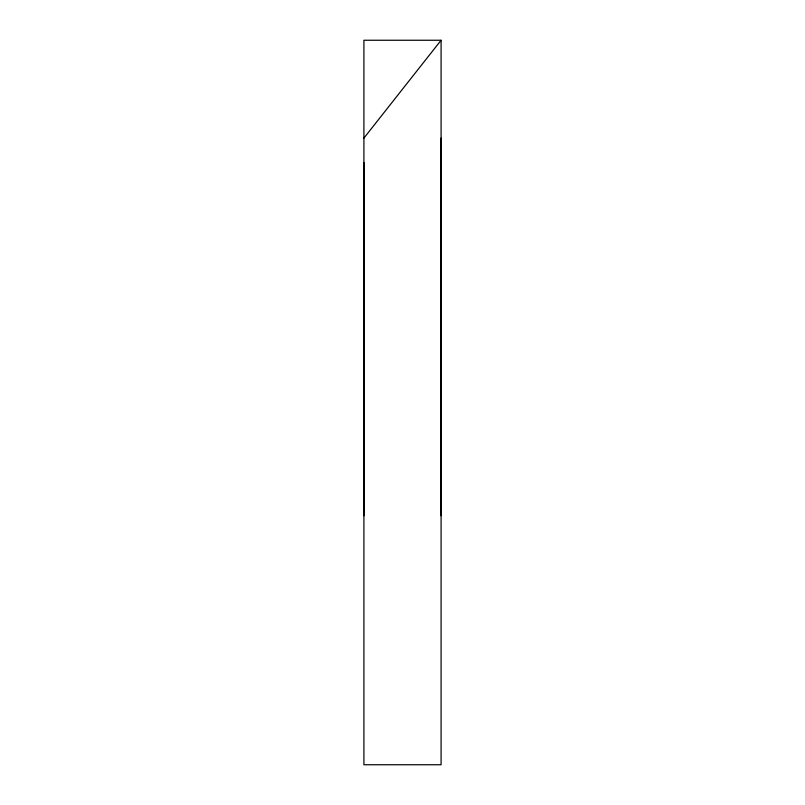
<?xml version="1.0" encoding="UTF-8"?>
<svg xmlns="http://www.w3.org/2000/svg" width="805" height="805" viewBox="0 0 805 805"><rect width="100%" height="100%" fill="white"/><g stroke="black" fill="none" stroke-linecap="round" stroke-linejoin="round"><path stroke-width="1.21" d="M363.91 515.743L363.91 162.53M441.09 515.743L441.09 138.078M363.91 138.088L441.09 40.25L363.91 40.25L363.91 764.75L441.09 764.75L441.09 40.25"/></g></svg>
